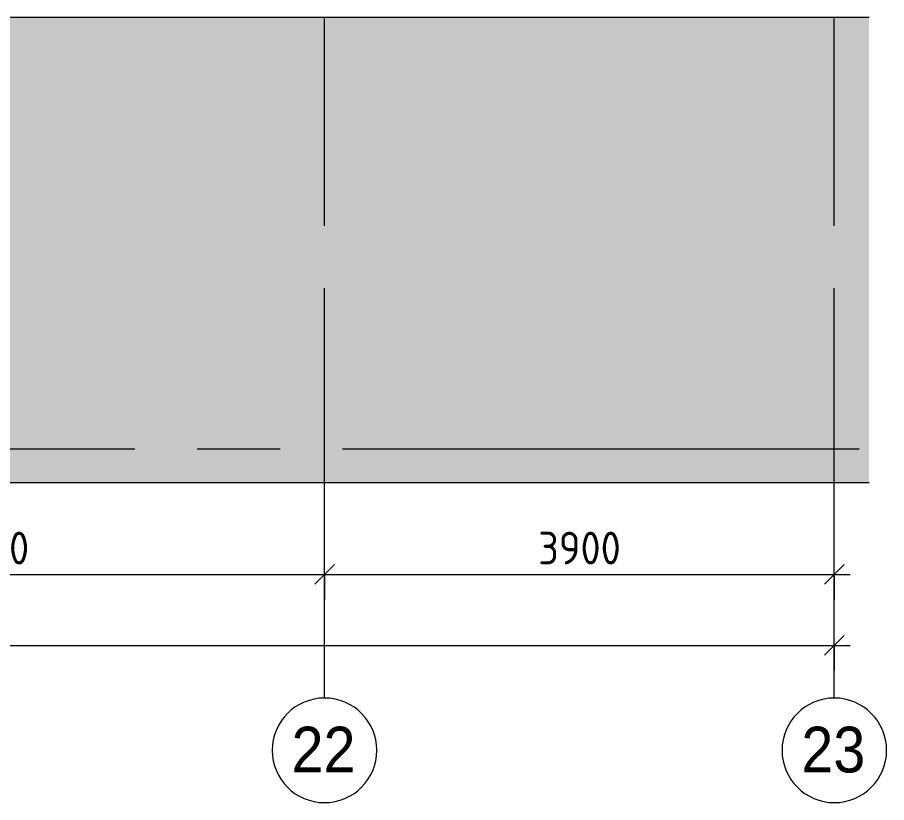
# Model space of a CAD drawing. Header units: millimetres. Extents: x 35111 to 235598, y -8553 to 29000.
# Drawn here: x 78310 to 84960, y -2706 to 3300 of the extents above; entities that cross this region are included whole.
import ezdxf

# ---------------------------------------------------------------- set-up
doc = ezdxf.new("R2010")
doc.units = ezdxf.units.MM
doc.linetypes.add('Осевая', pattern=[3175, 635, -476.25, 1587.5, -476.25])
for name, color, linetype, lineweight in [('A-ANNO-DIMS', 7, 'Continuous', 9), ('A-ANNO-DIMS-100', 7, 'Continuous', 9), ('A-DETL', 7, 'Continuous', 9), ('Оси', 7, 'Continuous', 9), ('Оси-1', 7, 'Continuous', 20), ('Оси-2', 7, 'Осевая', 9)]:
    doc.layers.add(name, color=color, linetype=linetype, lineweight=lineweight)
doc.layers.add('A-DETL-GENF-1', color=7, linetype='Continuous', lineweight=9, true_color=0xd4d4d4)
doc.styles.add('Arial', font='arial.ttf', dxfattribs={"width": 0.9, "height": 350})
doc.styles.add('ISOCPEUR', font='isocpeur.ttf', dxfattribs={"width": 0.9, "height": 250})
doc.dimstyles.new('ISO-2_5_0_9К_БОЛЬШОЙ', dxfattribs={"dimscale": 304.8, "dimtxt": 248.995294, "dimasz": 0.492126, "dimexe": 0.393701, "dimexo": 0.984252, "dimgap": 0, "dimtad": 1, "dimdec": 0, "dimrnd": 10, "dimzin": 0, "dimdsep": 46, "dimtxsty": 'ISOCPEUR', "dimblk1": 'OBLIQUE', "dimblk2": 'OBLIQUE', "dimsah": 1, "dimcen": 0.09, "dimdle": 0.393701, "dimazin": 0, "dimtfac": 1, "dimtdec": 4, "dimtix": 1, "dimtmove": 0, "dimatfit": 3, "dimfxl": 1, "dimtvp": 1, "dimtolj": 1, "dimtzin": 0, "dimarcsym": 2})

# ---------------------------------------------------------------- blocks, each defined once
blk = doc.blocks.new('Ось сетки - D8-29747960-План размещения напольных электротехнических лючков и розеток 3 этажа в осях 12-23')
at = {"layer": 'Оси-1'}
for start, end in [(360, 180), (180, 360)]:
    blk.add_arc((0, 0), 4, start, end, dxfattribs=at)
blk = doc.blocks.new('DIMBLOCK36-План размещения напольных электротехнических лючков и розеток 3 этажа в осях 12-23')
at = {"layer": 'A-ANNO-DIMS-100'}
for p, q in [((38310, -1698.2), (38310, -1384.2)), ((84560, -1698.2), (84560, -1384.2)), ((38190, -1504.2), (84680, -1504.2)), ((38310, -1504.2), (38310, -1698.2)), ((84560, -1504.2), (84560, -1698.2))]:
    blk.add_line(p, q, dxfattribs=at)
at = {"layer": 'A-ANNO-DIMS-100', "lineweight": 20}
for p, q in [((38310, -1504.2), (38385, -1429.2)), ((84560, -1504.2), (84635, -1429.2)), ((38310, -1504.2), (38235, -1579.2)), ((84560, -1504.2), (84485, -1579.2))]:
    blk.add_line(p, q, dxfattribs=at)
at = {"layer": 'A-ANNO-DIMS-100', "color": 0, "insert": (61028, -1177.6), "char_height": 250, "width": 976.828, "attachment_point": 1, "line_spacing_factor": 1.149209, "style": 'ISOCPEUR'}
blk.add_mtext('46250', dxfattribs=at)
blk = doc.blocks.new('_Oblique')
at = {"color": 0, "linetype": 'ByBlock', "lineweight": -2}
blk.add_line((-0.5, -0.5), (0.5, 0.5), dxfattribs=at)
blk = doc.blocks.new('DIMBLOCK53-План размещения напольных электротехнических лючков и розеток 3 этажа в осях 12-23')
at = {"layer": 'A-ANNO-DIMS-100'}
for p, q in [((75560, -1154.7), (75560, -840.7)), ((80660, -1154.7), (80660, -840.7)), ((75560, -960.7), (80660, -960.7)), ((75560, -960.7), (75560, -1154.7)), ((80660, -960.7), (80660, -1154.7))]:
    blk.add_line(p, q, dxfattribs=at)
at = {"layer": 'A-ANNO-DIMS-100', "lineweight": 20}
for p, q in [((75560, -960.7), (75635, -885.7)), ((80660, -960.7), (80735, -885.7)), ((75560, -960.7), (75485, -1035.7)), ((80660, -960.7), (80585, -1035.7))]:
    blk.add_line(p, q, dxfattribs=at)
at = {"layer": 'A-ANNO-DIMS-100', "color": 0, "insert": (77815.5, -634.1), "char_height": 250, "width": 706.764, "attachment_point": 1, "line_spacing_factor": 1.149209, "style": 'ISOCPEUR'}
blk.add_mtext('5100', dxfattribs=at)
blk = doc.blocks.new('DIMBLOCK54-План размещения напольных электротехнических лючков и розеток 3 этажа в осях 12-23')
at = {"layer": 'A-ANNO-DIMS-100'}
for p, q in [((80660, -1154.7), (80660, -840.7)), ((84560, -1154.7), (84560, -840.7)), ((80660, -960.7), (84680, -960.7)), ((80660, -960.7), (80660, -1154.7)), ((84560, -960.7), (84560, -1154.7))]:
    blk.add_line(p, q, dxfattribs=at)
at = {"layer": 'A-ANNO-DIMS-100', "lineweight": 20}
for p, q in [((80660, -960.7), (80735, -885.7)), ((84560, -960.7), (84635, -885.7)), ((80660, -960.7), (80585, -1035.7)), ((84560, -960.7), (84485, -1035.7))]:
    blk.add_line(p, q, dxfattribs=at)
at = {"layer": 'A-ANNO-DIMS-100', "color": 0, "insert": (82294, -634.1), "char_height": 250, "width": 758.478, "attachment_point": 1, "line_spacing_factor": 1.149209, "style": 'ISOCPEUR'}
blk.add_mtext('3900', dxfattribs=at)

msp = doc.modelspace()

# ---------------------------------------------------------------- hatches: boundary and pattern name
at = {"layer": 'A-DETL-GENF-1'}
h = msp.add_hatch(color=256, dxfattribs=at)
h.paths.add_polyline_path([(79002.7, -258), (84826.2, -258), (84826.2, 3300), (75858, 3300), (75858, -258), (76090.9, -258)])
h.paths.add_polyline_path([(66560, 11900), (66560, 27358), (41910, 27358), (41910, 23858), (38510, 23858), (38510, 23799.7), (38742.7, 23799.7), (38742.7, 15358), (42380, 15358), (42380, 11900), (64444, 11900)])
h.paths.add_polyline_path([(81914.4, 15650), (84500.7, 15650), (84500.7, 18590), (74040, 18590), (74040, 15650), (79002.7, 15650)])

# ---------------------------------------------------------------- linework, layer by layer
at = {"layer": 'A-DETL'}
for p, q in [((84826.2, 3300), (75858, 3300)), ((75858, -258), (84826.2, -258))]:
    msp.add_line(p, q, dxfattribs=at)
at = {"layer": 'Оси'}
for p, q in [((80660, -1906.3), (80660, 593.7)), ((84560, -1906.3), (84560, 593.7)), ((82250, 0), (84750, 0))]:
    msp.add_line(p, q, dxfattribs=at)
at = {"layer": 'Оси-2'}
for p, q in [((80660, 593.7), (80660, 25030)), ((84560, 593.7), (84560, 24850)), ((38410.7, 0), (82250, 0))]:
    msp.add_line(p, q, dxfattribs=at)

# ---------------------------------------------------------------- block references
at = {"layer": 'Оси-1', "xscale": 99.99999999999993, "yscale": 99.99999999999993, "zscale": 99.99999999999993}
for p in [(80660, -2306.3), (84560, -2306.3)]:
    msp.add_blockref('Ось сетки - D8-29747960-План размещения напольных электротехнических лючков и розеток 3 этажа в осях 12-23', p, dxfattribs=at)

# ---------------------------------------------------------------- texts
at = {"layer": 'Оси', "char_height": 350, "width": 606.076, "attachment_point": 1, "style": 'Arial'}
for s, insert in [('22', (80407.4, -2125.6)), ('23', (84307.4, -2125.6))]:
    msp.add_mtext(s, dxfattribs=dict(at, insert=insert))

# ---------------------------------------------------------------- dimensions: what is measured, and where the dimension line sits
at = {"layer": 'A-ANNO-DIMS'}
for base, p1, p2, override, picture, middle in [((80660, -960.7), (75560, -854.7), (80660, -854.7), {"dimpost": '<>', "dimfxl": 5100}, 'DIMBLOCK53-План размещения напольных электротехнических лючков и розеток 3 этажа в осях 12-23', (78110, -835.7)), ((84560, -960.7), (80660, -854.7), (84560, -854.7), {"dimpost": '<>', "dimfxl": 3900}, 'DIMBLOCK54-План размещения напольных электротехнических лючков и розеток 3 этажа в осях 12-23', (82610, -835.7)), ((84560, -1504.2), (38310, -1398.2), (84560, -1398.2), {"dimpost": '<>', "dimfxl": 46250}, 'DIMBLOCK36-План размещения напольных электротехнических лючков и розеток 3 этажа в осях 12-23', (61435, -1379.2))]:
    dim = msp.add_linear_dim(base=base, p1=p1, p2=p2, dimstyle='ISO-2_5_0_9К_БОЛЬШОЙ', override=override, dxfattribs=at)
    dim.commit()
    dim.dimension.update_dxf_attribs({"geometry": picture, "text_midpoint": middle})

doc.saveas('drawing.dxf')
